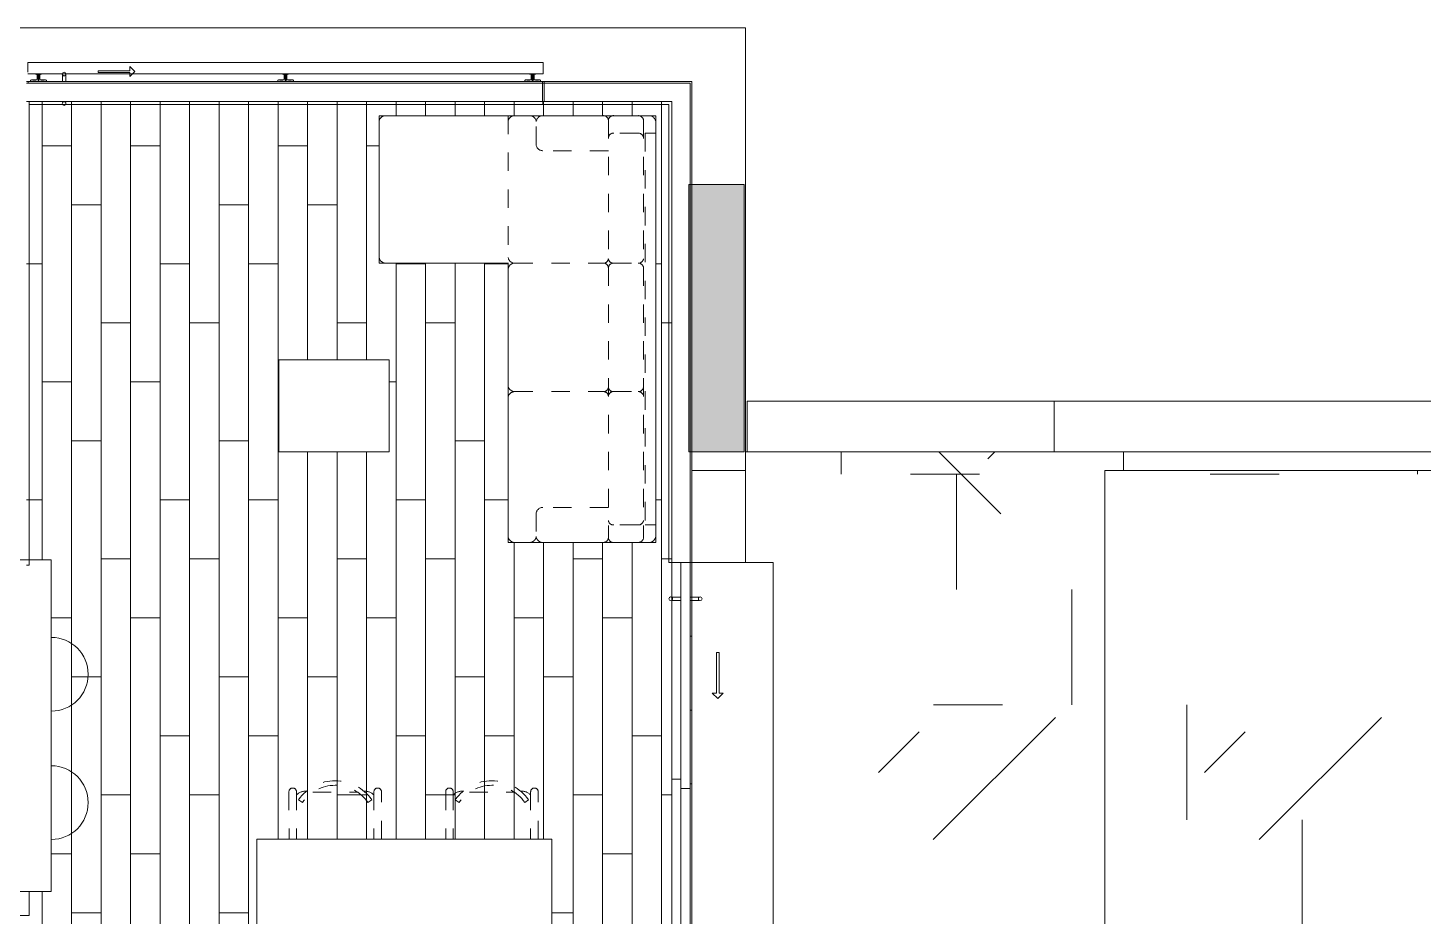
# Model space of a CAD drawing. Header units: metres. Extents: x 3856 to 4207, y -1118 to -691.
# Drawn here: x 3957.47 to 3965.03, y -973.64 to -968.83 of the extents above; entities that cross this region are included whole.
import ezdxf

# ---------------------------------------------------------------- set-up
doc = ezdxf.new("R2010")
doc.units = ezdxf.units.M
doc.linetypes.add('Trazo', pattern=[0.006, 0.003, -0.003])
for name, color, linetype, lineweight in [('_Hidden Lines_', 7, 'Trazo', 9), ('Balusters', 7, 'Continuous', 9), ('Casework', 7, 'Continuous', 9), ('Cut Pattern', 7, 'Continuous', 18), ('Detail Items', 7, 'Continuous', 9), ('Doors', 7, 'Continuous', 9), ('Floors', 7, 'Continuous', 9), ('Generic Models', 7, 'Continuous', 9), ('Panel', 7, 'Continuous', 9), ('Railings', 7, 'Continuous', 9), ('Structural Framing', 7, 'Continuous', 9), ('Surface Pattern', 7, 'Continuous', 9), ('Top Rails', 7, 'Continuous', 9), ('Walls', 7, 'Continuous', 9)]:
    doc.layers.add(name, color=color, linetype=linetype, lineweight=lineweight)
doc.layers.add('ROA-E00-URB-A101-MASTER_PLAN cambio estaciomientos_dwg', color=7, linetype='Continuous', lineweight=9, true_color=0x767676)
pattern_1 = [(45, (0, 0), (-1.76776695, 0), [0.9375, -3.75]), (45, (1.25, 1.25), (-1.76776695, 0), [0.9375, -3.75]), (45, (2.5, -0.375), (-1.76776695, 0), [0.3125, -2.5]), (90, (2.5, 0.625), (-0.625, 0.625), [0.625, -2.5]), (315, (2.5, 1.25), (0, 3.5355339), [0.625, -3.75]), (0, (1.25, 1.25), (2.5, 2.5), [0.375, -1.25]), (0, (-1.875, 2.5), (2.5, 2.5), [0.375, -2.5])]

# ---------------------------------------------------------------- blocks, each defined once
blk = doc.blocks.new('EDIFICIO TIPO A_rvt-5-IMPLANTACIÓN - KIT COMERCIAL')
at = {"layer": 'Surface Pattern', "true_color": 0xdcf1d6}
h = blk.add_hatch(dxfattribs=at)
h.set_pattern_fill('FP_101', color=254, style=0, pattern_type=2)
h.set_pattern_definition(pattern_1)
h.paths.add_polyline_path([(3964.6003, -982.5773), (3974.3068, -982.5773), (3974.3068, -981.2773), (3973.5559, -981.2773), (3973.5559, -981.1273), (3965.3568, -981.1273), (3965.3551, -974.1273), (3965.2068, -974.1273), (3965.2068, -971.7273), (3965.3568, -971.7273), (3965.3568, -971.2273), (3963.3068, -971.2273), (3963.3068, -982.5773), (3963.439, -982.5773)])
h.paths.add_polyline_path([(3974.4068, -982.5773), (3985.3068, -982.5773), (3985.3068, -971.2273), (3985.4068, -971.2273), (3985.4068, -971.1273), (3983.3568, -971.1273), (3983.3568, -971.7273), (3983.5068, -971.7273), (3983.5068, -974.1273), (3983.3568, -974.1273), (3983.3568, -981.1273), (3975.1559, -981.1273), (3975.1559, -981.2773), (3974.4068, -981.2773), (3974.4068, -981.8192)])
at = {"layer": 'Floors'}
for p, q in [((3965.3568, -971.2273), (3963.3068, -971.2273)), ((3963.3068, -971.2273), (3963.3068, -982.5773))]:
    blk.add_line(p, q, dxfattribs=at)
blk = doc.blocks.new('Multifuncional 2D - Mesa Centro 50x60cm-4007771-IMPLANTACIÓN - KIT COMERCIAL')
at = {"layer": '_Hidden Lines_'}
for p, q in [((-0.8578, -1.0866), (-0.8578, -0.5866)), ((-0.8578, -0.5866), (-0.2578, -0.5866)), ((-0.2578, -0.5866), (-0.2578, -1.0866)), ((-0.2578, -1.0866), (-0.8578, -1.0866))]:
    blk.add_line(p, q, dxfattribs=at)
at = {"layer": 'Casework'}
for p, q in [((-0.2578, -0.5866), (-0.8578, -0.5866)), ((-0.8578, -0.5866), (-0.8578, -1.0866)), ((-0.2578, -1.0866), (-0.2578, -0.5866)), ((-0.8578, -1.0866), (-0.2578, -1.0866))]:
    blk.add_line(p, q, dxfattribs=at)
blk = doc.blocks.new('Comedor 2D - Escritorio 70 x160 cm-3928755-IMPLANTACIÓN - KIT COMERCIAL')
at = {"layer": '_Hidden Lines_'}
for p, q in [((-0.4103, -0.1951), (-0.4106, 0.0618)), ((-0.37, 0.0618), (-0.3697, -0.1951)), ((-0.3583, 0.0179), (-0.3377, 0.0037)), ((-0.0381, 0.0594), (-0.2816, 0.0594)), ((0.0386, 0.0179), (0.018, 0.0037)), ((0.0503, 0.0618), (0.05, -0.1951)), ((0.0908, 0.0618), (0.0906, -0.1951)), ((0.4397, -0.1951), (0.4394, 0.0618)), ((0.48, 0.0618), (0.4803, -0.1951)), ((0.4917, 0.0179), (0.5123, 0.0037)), ((0.8119, 0.0594), (0.5684, 0.0594)), ((0.8886, 0.0179), (0.868, 0.0037)), ((0.9003, 0.0618), (0.9, -0.1951)), ((0.9408, 0.0618), (0.9406, -0.1951)), ((-0.4849, -0.8951), (-0.4849, -0.1951)), ((-0.4849, -0.1951), (1.1151, -0.1951)), ((1.1151, -0.1951), (1.1151, -0.8951)), ((1.1151, -0.8951), (-0.4849, -0.8951)), ((-0.4103, -0.8951), (-0.4106, -1.152)), ((-0.37, -1.152), (-0.3697, -0.8951)), ((0.0503, -1.152), (0.05, -0.8951)), ((0.0908, -1.152), (0.0906, -0.8951)), ((0.4397, -0.8951), (0.4394, -1.152)), ((0.48, -1.152), (0.4803, -0.8951)), ((0.9003, -1.152), (0.9, -0.8951)), ((0.9408, -1.152), (0.9406, -0.8951)), ((-0.3583, -1.1081), (-0.3377, -1.0938)), ((0.0386, -1.1081), (0.018, -1.0938)), ((0.4917, -1.1081), (0.5123, -1.0938)), ((0.8886, -1.1081), (0.868, -1.0938)), ((-0.0381, -1.1496), (-0.2816, -1.1496)), ((0.8119, -1.1496), (0.5684, -1.1496))]:
    blk.add_line(p, q, dxfattribs=at)
for centre, radius, start, end in [((-0.3903, 0.0618), 0.0203, 0, 179.99945), ((-0.1599, -0.1193), 0.2413, 34.66283, 145.33717), ((-0.1599, -0.1193), 0.2163, 34.66283, 145.33717), ((0.0706, 0.0618), 0.0203, 0, 180), ((0.4597, 0.0618), 0.0203, 0, 179.99945), ((0.6901, -0.1193), 0.2413, 34.66283, 145.33717), ((0.6901, -0.1193), 0.2163, 34.66283, 145.33717), ((0.9206, 0.0618), 0.0203, 0, 180), ((-0.3196, -0.005), 0.0705, 86.38663, 135.59152), ((-0.0001, -0.005), 0.0705, 44.40888, 93.61337), ((0.5304, -0.005), 0.0705, 86.38663, 135.59152), ((0.8499, -0.005), 0.0705, 44.40888, 93.61337), ((-0.3196, -1.0851), 0.0705, 224.40848, 273.61337), ((-0.1599, -0.9708), 0.2413, 214.66283, 325.33717), ((-0.1599, -0.9708), 0.2163, 214.66283, 325.33717), ((-0.0001, -1.0851), 0.0705, 266.38663, 315.59112), ((0.5304, -1.0851), 0.0705, 224.40848, 273.61337), ((0.6901, -0.9708), 0.2413, 214.66283, 325.33717), ((0.6901, -0.9708), 0.2163, 214.66283, 325.33717), ((0.8499, -1.0851), 0.0705, 266.38663, 315.59112), ((-0.3903, -1.152), 0.0203, 180.00055, 0), ((0.0706, -1.152), 0.0203, 180, 360), ((0.4597, -1.152), 0.0203, 180.00055, 0), ((0.9206, -1.152), 0.0203, 180, 360)]:
    blk.add_arc(centre, radius, start, end, dxfattribs=at)
at = {"layer": 'Casework'}
for p, q in [((1.1151, -0.1951), (-0.4849, -0.1951)), ((-0.4849, -0.1951), (-0.4849, -0.8951)), ((1.1151, -0.8951), (1.1151, -0.1951)), ((-0.4849, -0.8951), (1.1151, -0.8951))]:
    blk.add_line(p, q, dxfattribs=at)
blk = doc.blocks.new('Silla cocina 2D - COUR-ARQ-SOFA_3_PUESTOS-2D-V178-IMPLANTACIÓN - KIT COMERCIAL')
at = {"layer": 'Casework'}
blk.add_arc((-0.9016, -1.7659), 0.2, 360, 180, dxfattribs=at)
blk = doc.blocks.new('Sofá en L pequeño 2D - Sofá en L pequeño 2D-V163-IMPLANTACIÓN - KIT COMERCIAL')
at = {"layer": '_Hidden Lines_'}
for p, q in [((-0.8466, 1.4691), (-0.8466, -0.7826)), ((-0.81, 1.5006), (-0.2353, 1.5006)), ((-0.7801, -0.7908), (-0.7801, 1.4774)), ((-0.5901, -0.7908), (-0.5901, 1.4774)), ((-0.2353, 1.5006), (-0.162, 1.5006)), ((-0.1986, 1.3422), (-0.1986, 1.4691)), ((-0.162, 1.5006), (-0.0833, 1.5006)), ((-0.0466, -0.8141), (-0.0466, 1.4691)), ((-0.7896, 1.4056), (-0.8466, 1.4056)), ((-0.7896, -0.7191), (-0.7896, 1.4056)), ((-0.7515, 1.4056), (-0.6156, 1.4056)), ((-0.5901, 1.3106), (-0.2353, 1.3106)), ((-0.6156, 0.6826), (-0.7547, 0.6826)), ((-0.0809, 0.6826), (-0.5647, 0.6826)), ((-0.6156, -0.0141), (-0.7547, -0.0141)), ((-0.0809, -0.0141), (-0.5647, -0.0141)), ((0.2521, -0.0141), (-0.0809, -0.0141)), ((0.6534, -0.0454), (0.6534, -0.7826)), ((-0.5901, -0.6241), (-0.2353, -0.6241)), ((-0.1986, -0.6556), (-0.1986, -0.7826)), ((-0.8466, -0.7191), (-0.7896, -0.7191)), ((-0.7515, -0.7191), (-0.6156, -0.7191)), ((-0.81, -0.8141), (-0.2353, -0.8141)), ((-0.2353, -0.8141), (-0.162, -0.8141)), ((-0.162, -0.8141), (-0.0835, -0.8141)), ((0.2523, -0.8141), (-0.0835, -0.8141))]:
    blk.add_line(p, q, dxfattribs=at)
for centre, radius, start, end in [((-0.811, 1.4648), 0.0359, 88.35977, 173.06032), ((-0.7531, 1.4733), 0.0274, 86.62231, 171.47601), ((-0.6172, 1.4733), 0.0274, 8.52399, 93.37769), ((-0.5631, 1.4733), 0.0274, 86.62231, 171.47601), ((-0.2342, 1.4648), 0.0359, 6.93968, 91.64023), ((-0.163, 1.4648), 0.0359, 88.35977, 173.06032), ((-0.0822, 1.4648), 0.0359, 6.93968, 91.64023), ((-0.7531, 1.3783), 0.0274, 86.62231, 171.47601), ((-0.6172, 1.3783), 0.0274, 8.52399, 93.37769), ((-0.2342, 1.3465), 0.0359, 268.35977, 353.06032), ((-0.7531, 0.7099), 0.0274, 188.52399, 273.37769), ((-0.7531, 0.6553), 0.0274, 86.62231, 171.47601), ((-0.6172, 0.7099), 0.0274, 266.62231, 351.47601), ((-0.6172, 0.6553), 0.0274, 8.52399, 93.37769), ((-0.5631, 0.7099), 0.0274, 188.52399, 266.62231), ((-0.5631, 0.6553), 0.0274, 93.37769, 171.47601), ((-0.0822, 0.7185), 0.0359, 272.02559, 352.67496), ((-0.0822, 0.6468), 0.0359, 7.32504, 87.97441), ((-0.7531, 0.0132), 0.0274, 188.52399, 273.37769), ((-0.6172, 0.0132), 0.0274, 266.62231, 351.47601), ((-0.5631, 0.0132), 0.0274, 188.52399, 266.62231), ((-0.0822, 0.0217), 0.0359, 272.02559, 352.67496), ((-0.7531, -0.0414), 0.0274, 86.62231, 171.47601), ((-0.6172, -0.0414), 0.0274, 8.52399, 93.37769), ((-0.5631, -0.0414), 0.0274, 93.37769, 171.47601), ((-0.0822, -0.05), 0.0359, 7.32504, 87.97441), ((0.6178, -0.05), 0.0359, 7.32443, 92.02559), ((-0.2342, -0.6599), 0.0359, 6.93968, 91.64023), ((-0.7531, -0.6918), 0.0274, 188.52399, 273.37769), ((-0.6172, -0.6918), 0.0274, 266.62231, 351.47601), ((-0.811, -0.7782), 0.0359, 186.93968, 271.64023), ((-0.7531, -0.7868), 0.0274, 188.52399, 273.37769), ((-0.6172, -0.7868), 0.0274, 266.62231, 351.47601), ((-0.5631, -0.7868), 0.0274, 188.52399, 273.37769), ((-0.2342, -0.7782), 0.0359, 268.35977, 353.06032), ((-0.163, -0.7782), 0.0359, 186.93968, 271.64023), ((-0.0822, -0.7782), 0.0359, 267.97441, 352.67496), ((0.6178, -0.7782), 0.0359, 268.35977, 353.06032)]:
    blk.add_arc(centre, radius, start, end, dxfattribs=at)
at = {"layer": 'Casework'}
for p, q in [((-0.8466, -0.8141), (-0.8466, 1.5006)), ((-0.8466, 1.5006), (-0.0466, 1.5006)), ((-0.0466, 1.5006), (-0.0466, -0.0141)), ((-0.0466, -0.0141), (0.6534, -0.0141)), ((0.6534, -0.0141), (0.6534, -0.8141)), ((0.6534, -0.8141), (-0.8466, -0.8141))]:
    blk.add_line(p, q, dxfattribs=at)
blk = doc.blocks.new('Puerta Ventana 2 cuerpos - Puerta Ventana 240 x 210cm-V197-IMPLANTACIÓN - KIT COMERCIAL')
at = {"layer": 'Detail Items'}
for p, q in [((-0.4919, 0.2295), (-0.4919, 0.2075)), ((-0.4624, 0.2), (-0.4919, 0.2295)), ((-0.7125, 0.2075), (-0.7125, 0.1925)), ((-0.4919, 0.2075), (-0.7125, 0.2075)), ((-0.7125, 0.1925), (-0.4919, 0.1925)), ((-0.4624, 0.2), (-0.4919, 0.1705)), ((-0.4919, 0.1705), (-0.4919, 0.1925))]:
    blk.add_line(p, q, dxfattribs=at)
at = {"layer": 'Doors'}
for p, q in [((-1.0127, 0.1008), (-1.0127, 0.05)), ((-0.9944, 0.05), (-0.9944, 0.1008)), ((-1.2, 0.05), (1.2, 0.05)), ((-1.2, 0), (-1.2, 0.05)), ((-1.2, 0.05), (0.025, 0.05)), ((0.025, 0), (-1.2, 0)), ((-0.025, -0.05), (-0.025, 0)), ((-0.025, 0), (1.2, 0)), ((0.025, 0.05), (0.025, 0)), ((1.2, 0), (1.2, -0.05)), ((-1.2, -0.05), (1.2, -0.05)), ((-1.0127, 0), (-1.0127, -0.0514)), ((-0.9944, -0.0514), (-0.9944, 0)), ((1.2, -0.05), (-0.025, -0.05))]:
    blk.add_line(p, q, dxfattribs=at)
for centre, start, end in [((-1.0035, 0.1049), 0, 180), ((-1.0035, 0.1049), 0, 180), ((-1.0035, 0.1049), 180, 360), ((-1.0035, 0.1049), 180, 360), ((-1.0035, -0.0555), 0, 180), ((-1.0035, -0.0555), 0, 180), ((-1.0035, -0.0555), 180, 360), ((-1.0035, -0.0555), 180, 360)]:
    blk.add_arc(centre, 0.01, start, end, dxfattribs=at)
for points in [[(-0.9944, 0.1008), (-0.9945, 0.1007), (-0.9946, 0.1005), (-0.9948, 0.1001), (-0.9949, 0.0999), (-0.995, 0.0997), (-0.9951, 0.0995), (-0.9953, 0.0992), (-0.9956, 0.0988), (-0.996, 0.0983), (-0.9965, 0.0979), (-0.9969, 0.0974), (-0.9975, 0.097), (-0.9981, 0.0965), (-0.9987, 0.0962), (-0.9994, 0.0958), (-1.0002, 0.0955), (-1.001, 0.0952), (-1.0021, 0.095), (-1.0032, 0.0949), (-1.0044, 0.095), (-1.0056, 0.0951), (-1.0066, 0.0954), (-1.0076, 0.0958), (-1.0082, 0.0961), (-1.0087, 0.0963), (-1.0091, 0.0966), (-1.0096, 0.097), (-1.0101, 0.0974), (-1.0106, 0.0979), (-1.0111, 0.0983), (-1.0115, 0.0988), (-1.0118, 0.0992), (-1.012, 0.0995), (-1.0121, 0.0997), (-1.0122, 0.0999), (-1.0123, 0.1001), (-1.0125, 0.1005), (-1.0126, 0.1007), (-1.0127, 0.1008)], [(-1.0127, 0.1008), (-1.0126, 0.1007), (-1.0125, 0.1005), (-1.0123, 0.1001), (-1.0122, 0.0999), (-1.0121, 0.0997), (-1.012, 0.0995), (-1.0118, 0.0992), (-1.0115, 0.0988), (-1.0111, 0.0983), (-1.0106, 0.0979), (-1.0101, 0.0974), (-1.0096, 0.097), (-1.009, 0.0965), (-1.0083, 0.0962), (-1.0076, 0.0958), (-1.0069, 0.0955), (-1.0061, 0.0952), (-1.005, 0.095), (-1.0038, 0.0949), (-1.0027, 0.095), (-1.0015, 0.0951), (-1.0004, 0.0954), (-0.9994, 0.0958), (-0.9988, 0.0961), (-0.9984, 0.0963), (-0.998, 0.0966), (-0.9975, 0.097), (-0.9969, 0.0974), (-0.9965, 0.0979), (-0.996, 0.0983), (-0.9956, 0.0988), (-0.9953, 0.0992), (-0.9951, 0.0995), (-0.995, 0.0997), (-0.9949, 0.0999), (-0.9948, 0.1001), (-0.9946, 0.1005), (-0.9945, 0.1007), (-0.9944, 0.1008)], [(-1.0127, -0.0514), (-1.0126, -0.0513), (-1.0125, -0.051), (-1.0123, -0.0507), (-1.0122, -0.0504), (-1.0121, -0.0503), (-1.012, -0.0501), (-1.0118, -0.0498), (-1.0115, -0.0494), (-1.0111, -0.0489), (-1.0106, -0.0484), (-1.0101, -0.0479), (-1.0096, -0.0475), (-1.009, -0.0471), (-1.0083, -0.0467), (-1.0076, -0.0463), (-1.0069, -0.046), (-1.0061, -0.0458), (-1.005, -0.0455), (-1.0038, -0.0454), (-1.0027, -0.0455), (-1.0015, -0.0456), (-1.0004, -0.0459), (-0.9994, -0.0463), (-0.9988, -0.0466), (-0.9984, -0.0469), (-0.998, -0.0471), (-0.9975, -0.0475), (-0.9969, -0.0479), (-0.9965, -0.0484), (-0.996, -0.0489), (-0.9956, -0.0494), (-0.9953, -0.0498), (-0.9951, -0.0501), (-0.995, -0.0503), (-0.9949, -0.0504), (-0.9948, -0.0507), (-0.9946, -0.051), (-0.9945, -0.0513), (-0.9944, -0.0514)], [(-0.9944, -0.0514), (-0.9945, -0.0513), (-0.9946, -0.051), (-0.9948, -0.0507), (-0.9949, -0.0504), (-0.995, -0.0503), (-0.9951, -0.0501), (-0.9953, -0.0498), (-0.9956, -0.0494), (-0.996, -0.0489), (-0.9965, -0.0484), (-0.9969, -0.0479), (-0.9975, -0.0475), (-0.9981, -0.0471), (-0.9987, -0.0467), (-0.9994, -0.0463), (-1.0002, -0.046), (-1.001, -0.0458), (-1.0021, -0.0455), (-1.0032, -0.0454), (-1.0044, -0.0455), (-1.0056, -0.0456), (-1.0066, -0.0459), (-1.0076, -0.0463), (-1.0082, -0.0466), (-1.0087, -0.0469), (-1.0091, -0.0471), (-1.0096, -0.0475), (-1.0101, -0.0479), (-1.0106, -0.0484), (-1.0111, -0.0489), (-1.0115, -0.0494), (-1.0118, -0.0498), (-1.012, -0.0501), (-1.0121, -0.0503), (-1.0122, -0.0504), (-1.0123, -0.0507), (-1.0125, -0.051), (-1.0126, -0.0513), (-1.0127, -0.0514)]]:
    blk.add_open_spline(points, degree=3, knots=[0, 0, 0, 0, 0.055556, 0.083333, 0.097222, 0.111111, 0.125, 0.138889, 0.166667, 0.194444, 0.222222, 0.25, 0.277778, 0.305556, 0.333333, 0.361111, 0.388889, 0.416667, 0.444444, 0.5, 0.527778, 0.555556, 0.611111, 0.638889, 0.666667, 0.680556, 0.694444, 0.722222, 0.75, 0.777778, 0.805556, 0.833333, 0.861111, 0.875, 0.888889, 0.902778, 0.916667, 0.944444, 1, 1, 1, 1], dxfattribs=at)
blk = doc.blocks.new('COCINA APTO TIPO A - COCINA APTO TIPO A-V198-IMPLANTACIÓN - KIT COMERCIAL')
at = {"layer": 'Generic Models'}
for p, q in [((0.9613, 2.87), (0.9613, 2.85)), ((0.9613, 2.85), (0.9613, 2.1)), ((1.5213, 2.85), (0.9613, 2.85)), ((0.9763, 2.85), (0.9613, 2.85)), ((0.9613, 2.85), (0.9613, 2.485)), ((0.9613, 2.85), (1.5213, 2.85)), ((0.9763, 2.485), (0.9763, 2.85)), ((1.5213, 2.87), (1.0363, 2.87)), ((1.5213, 2.85), (1.5213, 2.87)), ((1.5413, 2.87), (1.5213, 2.87)), ((1.5213, 2.87), (1.5213, 2.1)), ((1.5213, 2.1), (1.5213, 2.85)), ((1.5413, 2.1), (1.5413, 2.87)), ((0.9763, 2.485), (0.9613, 2.485)), ((0.9613, 2.485), (0.9613, 2.12)), ((0.9613, 2.485), (0.9763, 2.485)), ((0.9763, 2.12), (0.9763, 2.485)), ((0.9613, 2.12), (0.9763, 2.12)), ((0.9613, 2.1), (1.5213, 2.1)), ((1.5213, 2.1), (0.9613, 2.1)), ((0.9613, 2.1), (0.9613, 2.08)), ((0.9613, 2.08), (1.5213, 2.08)), ((0.9613, 2.08), (0.9613, 0.3)), ((1.5213, 2.1), (1.5413, 2.1)), ((1.5213, 2.08), (1.5213, 2.1)), ((1.7913, 2.1), (1.5413, 2.1)), ((1.7913, 0.3), (1.7913, 2.1)), ((-0.8193, 2), (-0.8193, 1.98)), ((-0.8193, 1.31), (-0.8193, 1.29)), ((-0.8193, 0.9869), (-0.8193, 0.9669)), ((-0.2167, 0.3525), (-0.2167, 0.9525)), ((-0.8193, 0.32), (-0.8193, 0.3)), ((0.9613, 0.3), (1.7913, 0.3)), ((0.2462, 0.18), (0.2312, 0.18)), ((0.4834, 0.18), (0.4684, 0.18)), ((-0.6487, -0.6), (-0.5488, -0.6))]:
    blk.add_line(p, q, dxfattribs=at)
blk = doc.blocks.new('Puertas fijas 3 cuerpos rejilla  - PV-1 Balcón Frances 2_80x2_10-V203-IMPLANTACIÓN - KIT COMERCIAL')
at = {"layer": 'Detail Items'}
for p, q in [((-0.7401, 0.245), (-0.567, 0.245)), ((-0.7401, 0.235), (-0.7401, 0.245)), ((-0.567, 0.235), (-0.7401, 0.235)), ((-0.567, 0.267), (-0.567, 0.245)), ((-0.54, 0.24), (-0.567, 0.267)), ((-0.54, 0.24), (-0.567, 0.213)), ((-0.567, 0.213), (-0.567, 0.235))]:
    blk.add_line(p, q, dxfattribs=at)
at = {"layer": 'Doors'}
for p, q in [((-0.9333, 0.2228), (-0.9333, 0.187)), ((-0.915, 0.187), (-0.915, 0.2228)), ((1.6797, 0.077), (1.6797, 0.177))]:
    blk.add_line(p, q, dxfattribs=at)
for centre, start, end in [((-0.9241, 0.2269), 0, 180), ((-0.9241, 0.2269), 165, 180), ((-0.9241, 0.2269), 0, 15), ((-0.9241, 0.2269), 180, 360), ((-0.9241, 0.2269), 180, 360), ((-0.9241, 0.0665), 0, 180), ((-0.9241, 0.0665), 0, 180), ((-0.9241, 0.0665), 180, 360), ((-0.9241, 0.0665), 180, 360)]:
    blk.add_arc(centre, 0.01, start, end, dxfattribs=at)
for points in [[(-0.915, 0.2228), (-0.9151, 0.2227), (-0.9152, 0.2225), (-0.9153, 0.2221), (-0.9155, 0.2219), (-0.9156, 0.2217), (-0.9157, 0.2215), (-0.9159, 0.2212), (-0.9162, 0.2208), (-0.9166, 0.2203), (-0.917, 0.2199), (-0.9175, 0.2194), (-0.9181, 0.219), (-0.9187, 0.2185), (-0.9193, 0.2182), (-0.92, 0.2178), (-0.9208, 0.2175), (-0.9216, 0.2172), (-0.9227, 0.217), (-0.9238, 0.2169), (-0.925, 0.217), (-0.9261, 0.2171), (-0.9272, 0.2174), (-0.9282, 0.2178), (-0.9288, 0.2181), (-0.9293, 0.2183), (-0.9297, 0.2186), (-0.9302, 0.219), (-0.9307, 0.2194), (-0.9312, 0.2199), (-0.9317, 0.2203), (-0.9321, 0.2208), (-0.9323, 0.2212), (-0.9325, 0.2215), (-0.9327, 0.2217), (-0.9328, 0.2219), (-0.9329, 0.2221), (-0.9331, 0.2225), (-0.9332, 0.2227), (-0.9333, 0.2228)], [(-0.9333, 0.2228), (-0.9332, 0.2227), (-0.9331, 0.2225), (-0.9329, 0.2221), (-0.9328, 0.2219), (-0.9327, 0.2217), (-0.9325, 0.2215), (-0.9323, 0.2212), (-0.9321, 0.2208), (-0.9317, 0.2203), (-0.9312, 0.2199), (-0.9307, 0.2194), (-0.9302, 0.219), (-0.9296, 0.2185), (-0.9289, 0.2182), (-0.9282, 0.2178), (-0.9275, 0.2175), (-0.9267, 0.2172), (-0.9256, 0.217), (-0.9244, 0.2169), (-0.9232, 0.217), (-0.9221, 0.2171), (-0.921, 0.2174), (-0.92, 0.2178), (-0.9194, 0.2181), (-0.919, 0.2183), (-0.9186, 0.2186), (-0.9181, 0.219), (-0.9175, 0.2194), (-0.917, 0.2199), (-0.9166, 0.2203), (-0.9162, 0.2208), (-0.9159, 0.2212), (-0.9157, 0.2215), (-0.9156, 0.2217), (-0.9155, 0.2219), (-0.9153, 0.2221), (-0.9152, 0.2225), (-0.9151, 0.2227), (-0.915, 0.2228)], [(-0.9333, 0.0706), (-0.9332, 0.0707), (-0.9331, 0.071), (-0.9329, 0.0713), (-0.9328, 0.0716), (-0.9327, 0.0717), (-0.9325, 0.0719), (-0.9323, 0.0722), (-0.9321, 0.0726), (-0.9317, 0.0731), (-0.9312, 0.0736), (-0.9307, 0.0741), (-0.9302, 0.0745), (-0.9296, 0.0749), (-0.9289, 0.0753), (-0.9282, 0.0757), (-0.9275, 0.076), (-0.9267, 0.0762), (-0.9256, 0.0765), (-0.9244, 0.0766), (-0.9232, 0.0765), (-0.9221, 0.0764), (-0.921, 0.0761), (-0.92, 0.0757), (-0.9194, 0.0754), (-0.919, 0.0751), (-0.9186, 0.0749), (-0.9181, 0.0745), (-0.9175, 0.0741), (-0.917, 0.0736), (-0.9166, 0.0731), (-0.9162, 0.0726), (-0.9159, 0.0722), (-0.9157, 0.0719), (-0.9156, 0.0717), (-0.9155, 0.0716), (-0.9153, 0.0713), (-0.9152, 0.071), (-0.9151, 0.0707), (-0.915, 0.0706)], [(-0.915, 0.0706), (-0.9151, 0.0707), (-0.9152, 0.071), (-0.9153, 0.0713), (-0.9155, 0.0716), (-0.9156, 0.0717), (-0.9157, 0.0719), (-0.9159, 0.0722), (-0.9162, 0.0726), (-0.9166, 0.0731), (-0.917, 0.0736), (-0.9175, 0.0741), (-0.9181, 0.0745), (-0.9187, 0.0749), (-0.9193, 0.0753), (-0.92, 0.0757), (-0.9208, 0.076), (-0.9216, 0.0762), (-0.9227, 0.0765), (-0.9238, 0.0766), (-0.925, 0.0765), (-0.9261, 0.0764), (-0.9272, 0.0761), (-0.9282, 0.0757), (-0.9288, 0.0754), (-0.9293, 0.0751), (-0.9297, 0.0749), (-0.9302, 0.0745), (-0.9307, 0.0741), (-0.9312, 0.0736), (-0.9317, 0.0731), (-0.9321, 0.0726), (-0.9323, 0.0722), (-0.9325, 0.0719), (-0.9327, 0.0717), (-0.9328, 0.0716), (-0.9329, 0.0713), (-0.9331, 0.071), (-0.9332, 0.0707), (-0.9333, 0.0706)]]:
    blk.add_open_spline(points, degree=3, knots=[0, 0, 0, 0, 0.055556, 0.083333, 0.097222, 0.111111, 0.125, 0.138889, 0.166667, 0.194444, 0.222222, 0.25, 0.277778, 0.305556, 0.333333, 0.361111, 0.388889, 0.416667, 0.444444, 0.5, 0.527778, 0.555556, 0.611111, 0.638889, 0.666667, 0.680556, 0.694444, 0.722222, 0.75, 0.777778, 0.805556, 0.833333, 0.861111, 0.875, 0.888889, 0.902778, 0.916667, 0.944444, 1, 1, 1, 1], dxfattribs=at)
at = {"layer": 'Panel'}
blk.add_line((-1.0804, 0.187), (-0.1537, 0.187), dxfattribs=at)
blk = doc.blocks.new('Railing - 13048 _ 37304-12155290-IMPLANTACIÓN - KIT COMERCIAL')
at = {"layer": 'Balusters'}
for p, q in [((-0.0414, 0.0025), (0, 0.0025)), ((0, 0.0025), (-0.0414, 0.0025)), ((-0.039, 0.0115), (-0.039, 0.013)), ((-0.039, 0.013), (-0.039, 0.0115)), ((-0.012, 0.0075), (-0.035, 0.0075)), ((-0.035, 0.0075), (-0.012, 0.0075)), ((-0.008, 0.0385), (-0.008, 0.0115)), ((-0.008, 0.0115), (-0.008, 0.0385)), ((-0.0005, 0.0425), (-0.004, 0.0425)), ((-0.004, 0.0425), (-0.0005, 0.0425)), ((-0.001, 0.015), (-0.001, 0.031)), ((-0.001, 0.031), (0, 0.031)), ((0, 0.031), (-0.001, 0.031)), ((-0.001, 0.031), (-0.001, 0.015)), ((0, 0.015), (-0.001, 0.015)), ((-0.001, 0.015), (0, 0.015)), ((0, 0.031), (0, 0.042)), ((0, 0.042), (0, 0.031)), ((0, 0.0025), (0, 0.015)), ((0, 0.015), (0, 0.0025)), ((0, -0.0025), (-0.0414, -0.0025)), ((-0.0414, -0.0025), (0, -0.0025)), ((-0.039, -0.013), (-0.039, -0.0115)), ((-0.039, -0.0115), (-0.039, -0.013)), ((-0.035, -0.0075), (-0.012, -0.0075)), ((-0.012, -0.0075), (-0.035, -0.0075)), ((-0.008, -0.0115), (-0.008, -0.0385)), ((-0.008, -0.0385), (-0.008, -0.0115)), ((-0.004, -0.0425), (-0.0005, -0.0425)), ((-0.0005, -0.0425), (-0.004, -0.0425)), ((-0.001, -0.031), (-0.001, -0.015)), ((-0.001, -0.015), (0, -0.015)), ((0, -0.015), (-0.001, -0.015)), ((-0.001, -0.015), (-0.001, -0.031)), ((0, -0.031), (-0.001, -0.031)), ((-0.001, -0.031), (0, -0.031)), ((0, -0.015), (0, -0.0025)), ((0, -0.0025), (0, -0.015)), ((0, -0.042), (0, -0.031)), ((0, -0.031), (0, -0.042))]:
    blk.add_line(p, q, dxfattribs=at)
for centre, radius, start, end in [((-0.043, 0.013), 0.00399, 360, 60), ((-0.043, 0.013), 0.00399, 0, 60), ((-0.035, 0.0115), 0.00405, 180, 270), ((-0.035, 0.0115), 0.00405, 180, 270), ((-0.012, 0.0115), 0.00403, 270, 0), ((-0.012, 0.0115), 0.00403, 270, 360), ((-0.004, 0.0385), 0.00404, 90, 180), ((-0.004, 0.0385), 0.00404, 90, 180), ((-0.0005, 0.042), 0.000549, 0, 90), ((-0.0005, 0.042), 0.000549, 0, 90), ((-0.043, -0.013), 0.00399, 300, 360), ((-0.043, -0.013), 0.00399, 300, 360), ((-0.035, -0.0115), 0.00405, 90, 180), ((-0.035, -0.0115), 0.00405, 90, 180), ((-0.012, -0.0115), 0.00403, 360, 90), ((-0.012, -0.0115), 0.00403, 360, 90), ((-0.004, -0.0385), 0.00404, 180, 270), ((-0.004, -0.0385), 0.00404, 180, 270), ((-0.0005, -0.042), 0.000549, 270, 360), ((-0.0005, -0.042), 0.000549, 270, 360)]:
    blk.add_arc(centre, radius, start, end, dxfattribs=at)
blk = doc.blocks.new('Railing - 13048 _ 37304-V168-IMPLANTACIÓN - KIT COMERCIAL')
at = {"layer": 'Balusters'}
for p, q in [((-0.0414, 0.0025), (0, 0.0025)), ((0, 0.0025), (-0.0414, 0.0025)), ((-0.039, 0.0115), (-0.039, 0.013)), ((-0.039, 0.013), (-0.039, 0.0115)), ((-0.012, 0.0075), (-0.035, 0.0075)), ((-0.035, 0.0075), (-0.012, 0.0075)), ((-0.008, 0.0385), (-0.008, 0.0115)), ((-0.008, 0.0115), (-0.008, 0.0385)), ((-0.0005, 0.0425), (-0.004, 0.0425)), ((-0.004, 0.0425), (-0.0005, 0.0425)), ((-0.001, 0.015), (-0.001, 0.031)), ((-0.001, 0.031), (0, 0.031)), ((0, 0.031), (-0.001, 0.031)), ((-0.001, 0.031), (-0.001, 0.015)), ((0, 0.015), (-0.001, 0.015)), ((-0.001, 0.015), (0, 0.015)), ((0, -0.0025), (-0.0414, -0.0025)), ((-0.0414, -0.0025), (0, -0.0025)), ((-0.039, -0.013), (-0.039, -0.0115)), ((-0.039, -0.0115), (-0.039, -0.013)), ((-0.035, -0.0075), (-0.012, -0.0075)), ((-0.012, -0.0075), (-0.035, -0.0075)), ((-0.008, -0.0115), (-0.008, -0.0385)), ((-0.008, -0.0385), (-0.008, -0.0115)), ((-0.004, -0.0425), (-0.0005, -0.0425)), ((-0.0005, -0.0425), (-0.004, -0.0425)), ((-0.001, -0.031), (-0.001, -0.015)), ((-0.001, -0.015), (0, -0.015)), ((0, -0.015), (-0.001, -0.015)), ((-0.001, -0.015), (-0.001, -0.031)), ((0, -0.031), (-0.001, -0.031)), ((-0.001, -0.031), (0, -0.031)), ((0, -0.042), (0, -0.031)), ((0, -0.031), (0, -0.042))]:
    blk.add_line(p, q, dxfattribs=at)
for centre, radius, start, end in [((-0.043, 0.013), 0.00399, 360, 60), ((-0.043, 0.013), 0.00399, 0, 60), ((-0.035, 0.0115), 0.00405, 180, 270), ((-0.035, 0.0115), 0.00405, 180, 270), ((-0.012, 0.0115), 0.00403, 270, 0), ((-0.012, 0.0115), 0.00403, 270, 360), ((-0.004, 0.0385), 0.00404, 90, 180), ((-0.004, 0.0385), 0.00404, 90, 180), ((-0.0005, 0.042), 0.000549, 30, 90), ((-0.0005, 0.042), 0.000549, 30, 90), ((-0.043, -0.013), 0.00399, 300, 360), ((-0.043, -0.013), 0.00399, 300, 360), ((-0.035, -0.0115), 0.00405, 90, 180), ((-0.035, -0.0115), 0.00405, 90, 180), ((-0.012, -0.0115), 0.00403, 360, 90), ((-0.012, -0.0115), 0.00403, 360, 90), ((-0.004, -0.0385), 0.00404, 180, 270), ((-0.004, -0.0385), 0.00404, 180, 270), ((-0.0005, -0.042), 0.000549, 270, 360), ((-0.0005, -0.042), 0.000549, 270, 360)]:
    blk.add_arc(centre, radius, start, end, dxfattribs=at)
blk = doc.blocks.new('Railing - Railing-V205-IMPLANTACIÓN - KIT COMERCIAL')
at = {"rotation": 89.99999999999422}
for name, p in [('Railing - 13048 _ 37304-12155290-IMPLANTACIÓN - KIT COMERCIAL', (3966.1455, -1024.7296)), ('Railing - 13048 _ 37304-12155290-IMPLANTACIÓN - KIT COMERCIAL', (3967.4855, -1024.7296)), ('Railing - 13048 _ 37304-V168-IMPLANTACIÓN - KIT COMERCIAL', (3968.8256, -1024.7296))]:
    blk.add_blockref(name, p, dxfattribs=at)
blk = doc.blocks.new('Top Rail Type - Top Rail_Internal_-12155337-IMPLANTACIÓN - KIT COMERCIAL')
at = {"layer": 'Top Rails'}
for p, q in [((3966.088, -1024.831), (3966.088, -1024.771)), ((3966.088, -1024.771), (3966.1455, -1024.771)), ((3966.1455, -1024.771), (3968.8256, -1024.771)), ((3968.8256, -1024.771), (3968.8831, -1024.771)), ((3968.8831, -1024.7796), (3968.8831, -1024.831)), ((3966.1455, -1024.831), (3966.088, -1024.831)), ((3968.8256, -1024.831), (3966.1455, -1024.831)), ((3968.8831, -1024.831), (3968.8256, -1024.831))]:
    blk.add_line(p, q, dxfattribs=at)
blk = doc.blocks.new('Top Rail Type - Top Rail_Internal_-V169-IMPLANTACIÓN - KIT COMERCIAL')
at = {"layer": 'Top Rails'}
for p, q in [((3966.088, -1024.771), (3966.088, -1024.831)), ((3966.088, -1024.771), (3966.1455, -1024.771)), ((3966.1455, -1024.771), (3968.8256, -1024.771)), ((3968.8256, -1024.771), (3968.8831, -1024.771)), ((3968.8831, -1024.7796), (3968.8831, -1024.831)), ((3966.088, -1024.831), (3966.1455, -1024.831)), ((3966.1455, -1024.831), (3968.8256, -1024.831)), ((3968.8256, -1024.831), (3968.8831, -1024.831))]:
    blk.add_line(p, q, dxfattribs=at)
blk = doc.blocks.new('EDIFICIO TIPO A_rvt-6-IMPLANTACIÓN - KIT COMERCIAL')
at = {"layer": 'Cut Pattern', "lineweight": 9, "true_color": 0x0f0f0f}
h = blk.add_hatch(dxfattribs=at)
h.set_pattern_fill('FP_100', color=250, style=0, pattern_type=2)
h.set_pattern_definition([(45, (0, 0), (-0.35355339, 0.35355339), [])])
h.paths.add_polyline_path([(3957.2808, -969.1273), (3957.4651, -969.1273), (3957.4651, -969.0673), (3956.6068, -969.0673), (3956.6068, -969.1273)])
at = {"layer": 'Surface Pattern', "true_color": 0x808080}
h = blk.add_hatch(dxfattribs=at)
h.set_pattern_fill('FP_127', color=8, style=0, pattern_type=2)
h.set_pattern_definition([(270, (5997.702, -988.027), (0.16, 1e-17), []), (0, (5997.702, -988.027), (0.32, 0.32), [0.16, -1.12]), (0, (5997.862, -988.667), (0.32, 0.32), [0.16, -1.12])])
h.paths.add_polyline_path([(3958.9154, -980.7273), (3960.9568, -980.7273), (3960.9568, -977.5273), (3957.4568, -977.5273), (3957.4568, -977.5973), (3958.2068, -977.5973), (3958.2068, -977.6373), (3957.4568, -977.6373), (3957.4568, -978.4273), (3958.0568, -978.4273), (3958.064, -978.5248), (3958.0818, -978.5273), (3958.0732, -978.5398), (3958.0568, -978.5398), (3958.0568, -980.7273), (3958.8257, -980.7273)])
h.paths.add_polyline_path([(3955.7568, -980.7273), (3955.7568, -978.4273), (3956.2568, -978.4273), (3956.2568, -977.5873), (3955.4068, -977.5873), (3955.4068, -977.5473), (3956.2568, -977.5473), (3956.2568, -977.5273), (3952.4068, -977.5273), (3952.4068, -980.7273), (3954.6139, -980.7273)])
h.paths.add_polyline_path([(3960.8257, -980.6273), (3960.4257, -980.6273), (3960.4257, -980.2273), (3960.8257, -980.2273)])
h.paths.add_polyline_path([(3958.4257, -980.6273), (3958.4257, -980.2273), (3958.8257, -980.2273), (3958.8257, -980.6273)])
h.paths.add_polyline_path([(3959.9477, -980.6273), (3958.9154, -980.6273), (3958.9154, -978.7273), (3960.3154, -978.7273), (3960.3154, -980.6273)])
h.paths.add_polyline_path([(3952.9273, -980.5597), (3952.5273, -980.5597), (3952.5273, -980.1597), (3952.9273, -980.1597), (3952.9273, -980.37)])
h.paths.add_polyline_path([(3953.3791, -980.0597), (3952.5273, -980.0597), (3952.5273, -978.4597), (3954.4273, -978.4597), (3954.4273, -980.0597)])
h.paths.add_polyline_path([(3956.3568, -978.4273), (3957.3568, -978.4273), (3957.3568, -976.2273), (3957.4568, -976.2273), (3957.4568, -977.4273), (3960.9568, -977.4273), (3960.9568, -969.2273), (3957.4568, -969.2273), (3957.4568, -971.7123), (3957.5918, -971.7123), (3957.5918, -973.5123), (3957.4568, -973.5123), (3957.4568, -973.6273), (3954.9818, -973.6273), (3954.9818, -973.6473), (3955.9318, -973.6473), (3955.9318, -973.6873), (3954.9818, -973.6873), (3954.9818, -974.9273), (3956.2568, -974.9273), (3956.2568, -974.6273), (3956.3568, -974.6273), (3956.3568, -978.0898)])
h.paths.add_polyline_path([(3952.9273, -978.3597), (3952.5273, -978.3597), (3952.5273, -977.9597), (3952.9273, -977.9597)])
h.paths.add_polyline_path([(3954.5559, -977.4273), (3955.6568, -977.4273), (3955.6568, -975.1403), (3954.5568, -975.1403), (3954.5568, -975.1253), (3955.6568, -975.1253), (3955.6568, -975.0273), (3954.5559, -975.0273), (3954.5559, -977.4253)])
h.paths.add_polyline_path([(3958.7068, -973.9273), (3958.7068, -973.2273), (3960.3068, -973.2273), (3960.3068, -973.9273), (3959.9477, -973.9273)])
h.paths.add_polyline_path([(3960.8702, -971.6181), (3960.0702, -971.6181), (3960.0702, -970.1034), (3959.3702, -970.1034), (3959.3702, -969.3034), (3960.8702, -969.3034), (3960.8702, -970.1034)])
h.paths.add_polyline_path([(3959.3702, -971.1273), (3958.8254, -971.1273), (3958.8254, -970.6273), (3959.4254, -970.6273), (3959.4254, -971.1273)])
at = {"layer": 'Surface Pattern', "true_color": 0xdcf1d6}
h = blk.add_hatch(dxfattribs=at)
h.set_pattern_fill('FP_101', color=254, style=0, pattern_type=2)
h.set_pattern_definition(pattern_1)
h.paths.add_polyline_path([(3963.3068, -982.6773), (3963.3068, -971.2273), (3963.4068, -971.2273), (3963.4068, -971.1273), (3961.3568, -971.1273), (3961.3568, -971.7273), (3961.5068, -971.7273), (3961.5068, -974.1273), (3961.3568, -974.1273), (3961.3568, -981.1273), (3953.1559, -981.1273), (3953.1559, -981.2773), (3952.4068, -981.2773), (3952.4068, -982.5773), (3952.3068, -982.5773), (3952.3068, -981.2773), (3951.5559, -981.2773), (3951.5559, -981.1273), (3943.3568, -981.1273), (3943.3551, -974.1273), (3943.2068, -974.1273), (3943.2068, -971.7273), (3943.3568, -971.7273), (3943.3568, -971.2273), (3941.3068, -971.2273), (3941.3068, -982.6773), (3959.9477, -982.6773)])
at = {"layer": 'Floors'}
for p, q in [((3960.9568, -969.2273), (3960.2652, -969.2273)), ((3960.9568, -971.7273), (3960.9568, -969.2273)), ((3961.3568, -971.1273), (3961.3568, -969.6773)), ((3963.4068, -971.1273), (3961.3568, -971.1273)), ((3961.3568, -971.1273), (3961.3568, -971.7273)), ((3963.4068, -971.2273), (3963.4068, -971.1273)), ((3961.5068, -971.7273), (3961.0668, -971.7273)), ((3961.0668, -971.7273), (3961.0668, -974.1273)), ((3961.5068, -974.1273), (3961.5068, -971.7273))]:
    blk.add_line(p, q, dxfattribs=at)
at = {"layer": 'Walls', "lineweight": 18}
for p, q in [((3960.2568, -969.1173), (3957.4568, -969.1173)), ((3957.4568, -969.1273), (3960.2568, -969.1273)), ((3961.0568, -969.1173), (3960.2568, -969.1173)), ((3960.2568, -969.1173), (3960.2568, -969.1273)), ((3960.2568, -969.1273), (3960.2568, -969.1173)), ((3960.2568, -969.1273), (3961.0568, -969.1273)), ((3961.0668, -969.1173), (3961.0568, -969.1173)), ((3961.0568, -969.1273), (3961.0568, -971.7273)), ((3961.0668, -971.7273), (3961.0668, -969.1173)), ((3961.0568, -971.7273), (3961.0668, -971.7273)), ((3961.0568, -971.7273), (3961.0568, -972.5273)), ((3961.0668, -971.7273), (3961.0568, -971.7273)), ((3961.0668, -972.5273), (3961.0668, -971.7273)), ((3961.0668, -972.5273), (3961.0568, -972.5273)), ((3961.0568, -972.5273), (3961.0568, -974.8173)), ((3961.0568, -972.5273), (3961.0668, -972.5273)), ((3961.0668, -974.8173), (3961.0668, -972.5273))]:
    blk.add_line(p, q, dxfattribs=at)
at = {"layer": 'Walls'}
for p, q in [((3957.5051, -969.1173), (3957.4651, -969.1173)), ((3957.4651, -969.1173), (3957.5051, -969.1173)), ((3957.4651, -969.1273), (3960.2568, -969.1273)), ((3960.2568, -969.1173), (3957.4668, -969.1173)), ((3957.4668, -969.1173), (3960.2568, -969.1173)), ((3957.4668, -969.1273), (3957.4668, -969.1173)), ((3957.4668, -969.1273), (3957.4668, -969.1173)), ((3960.2568, -969.1273), (3957.4668, -969.1273)), ((3960.2568, -969.1173), (3958.4318, -969.1173)), ((3958.4318, -969.1173), (3960.2568, -969.1173)), ((3961.0568, -969.1173), (3960.2568, -969.1173)), ((3960.2568, -969.1173), (3960.2652, -969.1173)), ((3960.2652, -969.1173), (3960.2568, -969.1173)), ((3960.2568, -969.1173), (3961.0568, -969.1173)), ((3961.0568, -969.1273), (3960.2568, -969.1273)), ((3960.2568, -969.1273), (3960.2652, -969.1273)), ((3960.2568, -969.1273), (3960.2568, -969.2273)), ((3960.2652, -969.1273), (3960.2652, -969.1173)), ((3960.2652, -969.1273), (3960.2652, -969.1173)), ((3960.2652, -969.1273), (3961.0568, -969.1273)), ((3961.0568, -969.1173), (3961.0668, -969.1173)), ((3961.0668, -969.1173), (3961.0568, -969.1173)), ((3961.0568, -971.7273), (3961.0568, -969.1273)), ((3961.0568, -969.1273), (3961.0568, -969.6773)), ((3961.0668, -969.6773), (3961.0668, -969.1173)), ((3961.0668, -969.1173), (3961.0668, -971.7273)), ((3960.2568, -969.2273), (3957.4568, -969.2273)), ((3957.4718, -969.2273), (3957.4568, -969.2273)), ((3957.4718, -969.2273), (3960.9568, -969.2273)), ((3957.4718, -969.2273), (3957.4718, -969.2423)), ((3957.4718, -969.2423), (3957.4718, -969.2273)), ((3960.9418, -969.2423), (3957.4718, -969.2423)), ((3957.4718, -969.2423), (3960.2584, -969.2423)), ((3960.2584, -969.2423), (3957.4718, -969.2423)), ((3957.4718, -969.2423), (3960.9418, -969.2423)), ((3957.4718, -969.2423), (3957.4718, -971.7423)), ((3957.4718, -971.7123), (3957.4718, -969.2423)), ((3960.2584, -969.2423), (3960.2584, -969.2273)), ((3960.2584, -969.2423), (3960.2584, -969.2273)), ((3960.9568, -969.2273), (3960.2652, -969.2273)), ((3960.9418, -971.7273), (3960.9418, -969.2423)), ((3960.9418, -969.2423), (3960.9418, -971.7273)), ((3960.9568, -969.2273), (3960.9568, -969.2423)), ((3960.9568, -969.2423), (3960.9568, -969.2273)), ((3960.9568, -971.7273), (3960.9568, -969.2423)), ((3960.9568, -969.2423), (3960.9568, -971.7273)), ((3961.0568, -971.1273), (3961.0568, -971.7273)), ((3961.0668, -971.7273), (3961.0668, -971.1273)), ((3957.4568, -971.7423), (3957.4718, -971.7423)), ((3960.9568, -971.7273), (3960.9418, -971.7273)), ((3960.9418, -971.7273), (3960.9568, -971.7273)), ((3960.9568, -972.9023), (3960.9568, -971.7273)), ((3960.9568, -971.7273), (3961.0068, -971.7273)), ((3961.0668, -971.7273), (3961.0568, -971.7273)), ((3961.0568, -971.7273), (3961.0668, -971.7273)), ((3961.0568, -974.1273), (3961.0568, -971.7273)), ((3961.0568, -971.7273), (3961.0568, -974.1273)), ((3961.0568, -971.7273), (3961.0668, -971.7273)), ((3961.0568, -971.7273), (3961.0668, -971.7273)), ((3961.0668, -974.1273), (3961.0668, -971.7273)), ((3961.0668, -971.7273), (3961.0668, -974.1273)), ((3961.0568, -972.9523), (3961.0568, -974.1273)), ((3957.4718, -973.5123), (3957.4568, -973.5123)), ((3957.4718, -973.5123), (3957.4718, -973.6273)), ((3957.4718, -973.6273), (3957.4718, -973.5123)), ((3957.4718, -973.6423), (3956.7568, -973.6423)), ((3956.7568, -973.6423), (3957.4718, -973.6423)), ((3957.4718, -973.6273), (3957.4718, -973.6423)), ((3957.4718, -973.6423), (3957.4718, -973.6273))]:
    blk.add_line(p, q, dxfattribs=at)
at = {"layer": 'Casework', "lineweight": 9}
for name, p, rotation in [('Sofá en L pequeño 2D - Sofá en L pequeño 2D-V163-IMPLANTACIÓN - KIT COMERCIAL', (3960.0235, -970.1175), 180), ('Silla cocina 2D - COUR-ARQ-SOFA_3_PUESTOS-2D-V178-IMPLANTACIÓN - KIT COMERCIAL', (3959.3577, -973.2347), 269.9999999999991), ('Silla cocina 2D - COUR-ARQ-SOFA_3_PUESTOS-2D-V178-IMPLANTACIÓN - KIT COMERCIAL', (3959.3577, -973.931), 269.9999999999991), ('Comedor 2D - Escritorio 70 x160 cm-3928755-IMPLANTACIÓN - KIT COMERCIAL', (3959.8219, -974.1224), 180)]:
    blk.add_blockref(name, p, dxfattribs=dict(at, rotation=rotation))
blk.add_blockref('Multifuncional 2D - Mesa Centro 50x60cm-4007771-IMPLANTACIÓN - KIT COMERCIAL', (3959.6832, -970.0408), dxfattribs=at)
at = {"layer": 'Doors', "lineweight": 9}
blk.add_blockref('Puertas fijas 3 cuerpos rejilla  - PV-1 Balcón Frances 2_80x2_10-V203-IMPLANTACIÓN - KIT COMERCIAL', (3958.5856, -969.3043), dxfattribs=at)
at = {"layer": 'Doors', "lineweight": 9, "rotation": 269.999999999999}
blk.add_blockref('Puerta Ventana 2 cuerpos - Puerta Ventana 240 x 210cm-V197-IMPLANTACIÓN - KIT COMERCIAL', (3961.0068, -972.9273), dxfattribs=at)
at = {"layer": 'Generic Models', "lineweight": 9}
blk.add_blockref('COCINA APTO TIPO A - COCINA APTO TIPO A-V198-IMPLANTACIÓN - KIT COMERCIAL', (3955.8005, -973.8123), dxfattribs=at)
at = {"layer": 'Railings', "lineweight": 9, "rotation": 180}
blk.add_blockref('Railing - Railing-V205-IMPLANTACIÓN - KIT COMERCIAL', (7926.3482, -1993.8469), dxfattribs=at)
at = {"layer": 'Top Rails', "lineweight": 9, "rotation": 180}
for name in ['Top Rail Type - Top Rail_Internal_-12155337-IMPLANTACIÓN - KIT COMERCIAL', 'Top Rail Type - Top Rail_Internal_-V169-IMPLANTACIÓN - KIT COMERCIAL']:
    blk.add_blockref(name, (7926.3482, -1993.8469), dxfattribs=at)
blk = doc.blocks.new('ROA-E00-URB-A101-MASTER_PLAN cambio estaciomientos_dwg_ROA-E01-ARQ-R23_rvt-6-Master Plan - Etapa 1-7986604-IMPLANTACIÓN - KIT COMERCIAL')
at = {"layer": 'Floors'}
blk.add_line((971.2273, 3961.0668), (971.7273, 3961.0668), dxfattribs=at)
at = {"layer": 'Walls'}
for p, q in [((971.7273, 3961.0668), (971.1273, 3961.0668)), ((972.1273, 3961.0568), (972.1273, 3961.0668)), ((972.9273, 3961.0668), (972.9273, 3961.0568)), ((969.1273, 3961.0568), (969.6773, 3961.0568)), ((969.1273, 3960.2652), (969.1273, 3961.0568)), ((971.1273, 3961.0568), (971.7273, 3961.0568)), ((969.1173, 3960.2568), (969.1173, 3958.4318))]:
    blk.add_line(p, q, dxfattribs=at)
at = {"layer": 'Walls', "flags": 128}
for points in [[(969.6773, 3961.0668), (969.1173, 3961.0668), (969.1173, 3961.0568), (969.1173, 3960.2568), (969.1273, 3960.2568)], [(969.1173, 3958.4318), (969.1173, 3960.2568), (969.1273, 3960.2568)]]:
    blk.add_lwpolyline(points, dxfattribs=at)
blk.add_lwpolyline([(969.1173, 3957.5051), (969.1173, 3957.4651)], close=True, dxfattribs=at)
blk = doc.blocks.new('ROA-E00-URB-A101-MASTER_PLAN cambio estaciomientos_dwg_ROA-E01-EST-R23_rvt-5-Master Plan - Etapa 1-7986866-IMPLANTACIÓN - KIT COMERCIAL')
at = {"layer": 'Structural Framing', "flags": 128}
blk.add_lwpolyline([(971.1273, 3965.3468), (970.8523, 3965.3468), (970.8523, 3963.0318), (971.1273, 3963.0318)], dxfattribs=at)
at = {"layer": 'Walls'}
blk.add_line((971.1273, 3963.4068), (971.1273, 3965.3688), dxfattribs=at)
blk = doc.blocks.new('ROA-E00-URB-A101-MASTER_PLAN cambio estaciomientos_dwg_ROA-E01-EST-R23_rvt-6-Master Plan - Etapa 1-7986868-IMPLANTACIÓN - KIT COMERCIAL')
at = {"layer": 'Floors', "flags": 128}
blk.add_lwpolyline([(969.6773, 3961.3568), (968.8273, 3961.3568), (968.8273, 3955.1098)], dxfattribs=at)
at = {"layer": 'Structural Framing', "flags": 128}
blk.add_lwpolyline([(971.1273, 3961.3668), (970.8523, 3961.3668), (970.8523, 3963.0318)], dxfattribs=at)
at = {"layer": 'Walls'}
blk.add_line((971.7273, 3961.0568), (971.1273, 3961.0568), dxfattribs=at)
at = {"layer": 'Walls', "flags": 128}
for points in [[(971.2273, 3961.3568), (971.2273, 3961.0668), (971.1273, 3961.0668)], [(969.6773, 3961.0568), (969.1273, 3961.0568), (969.1273, 3960.9568), (969.1273, 3960.2652)]]:
    blk.add_lwpolyline(points, dxfattribs=at)
blk = doc.blocks.new('ROA-E00-URB-A101-MASTER_PLAN cambio estaciomientos_dwg-7942325-IMPLANTACIÓN - KIT COMERCIAL')
for name in ['ROA-E00-URB-A101-MASTER_PLAN cambio estaciomientos_dwg_ROA-E01-EST-R23_rvt-5-Master Plan - Etapa 1-7986866-IMPLANTACIÓN - KIT COMERCIAL', 'ROA-E00-URB-A101-MASTER_PLAN cambio estaciomientos_dwg_ROA-E01-EST-R23_rvt-6-Master Plan - Etapa 1-7986868-IMPLANTACIÓN - KIT COMERCIAL', 'ROA-E00-URB-A101-MASTER_PLAN cambio estaciomientos_dwg_ROA-E01-ARQ-R23_rvt-6-Master Plan - Etapa 1-7986604-IMPLANTACIÓN - KIT COMERCIAL']:
    blk.add_blockref(name, (0, 0))

msp = doc.modelspace()

# ---------------------------------------------------------------- hatches: boundary and pattern name
at = {"layer": 'Surface Pattern', "true_color": 0xffff00}
msp.add_hatch(color=2, dxfattribs=at).paths.add_polyline_path([(3961.3507, -971.1273), (3961.3507, -969.6773), (3961.0507, -969.6773), (3961.0507, -971.1273)])

# ---------------------------------------------------------------- linework, layer by layer
at = {"layer": 'Floors'}
for p, q in [((3961.0507, -969.6773), (3961.0507, -971.1273)), ((3961.3507, -969.6773), (3961.0507, -969.6773)), ((3961.3507, -971.1273), (3961.3507, -969.6773)), ((3961.0507, -971.1273), (3961.3507, -971.1273))]:
    msp.add_line(p, q, dxfattribs=at)

# ---------------------------------------------------------------- block references
at = {"lineweight": 5}
for name in ['EDIFICIO TIPO A_rvt-6-IMPLANTACIÓN - KIT COMERCIAL', 'EDIFICIO TIPO A_rvt-5-IMPLANTACIÓN - KIT COMERCIAL']:
    msp.add_blockref(name, (0, 0), dxfattribs=at)
at = {"layer": 'ROA-E00-URB-A101-MASTER_PLAN cambio estaciomientos_dwg', "color": 7, "rotation": 269.9999999999999}
msp.add_blockref('ROA-E00-URB-A101-MASTER_PLAN cambio estaciomientos_dwg-7942325-IMPLANTACIÓN - KIT COMERCIAL', (0, 0), dxfattribs=at)

doc.saveas('drawing.dxf')
